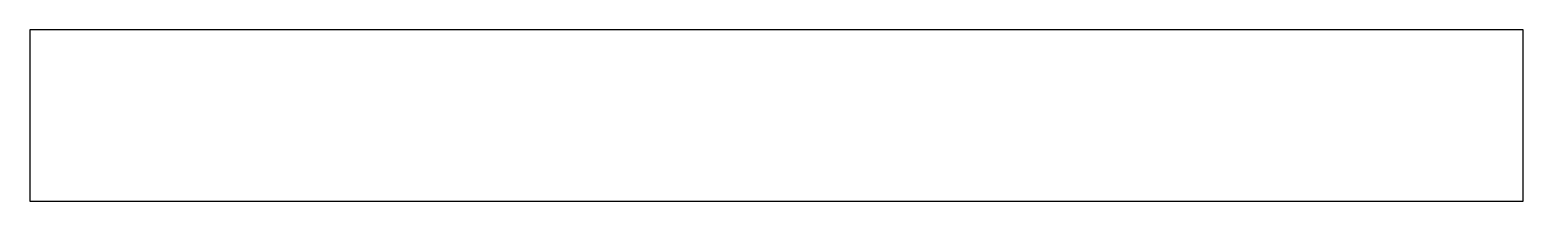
# Model space of a CAD drawing. Extents: x -17.7 to 17.1, y 0.8 to 4.8.
import ezdxf

# ---------------------------------------------------------------- set-up
doc = ezdxf.new("R2010")
doc.units = 0
doc.layers.get('0').update_dxf_attribs({"linetype": 'CONTINUOUS'})

msp = doc.modelspace()

# ---------------------------------------------------------------- linework, layer by layer
at = {"color": 7}
for p, q in [((17.131, 4.842), (-17.669, 4.842)), ((-17.669, 4.842), (-17.669, 0.842)), ((17.131, 0.842), (17.131, 4.842)), ((-17.669, 0.842), (17.131, 0.842))]:
    msp.add_line(p, q, dxfattribs=at)

doc.saveas('drawing.dxf')
